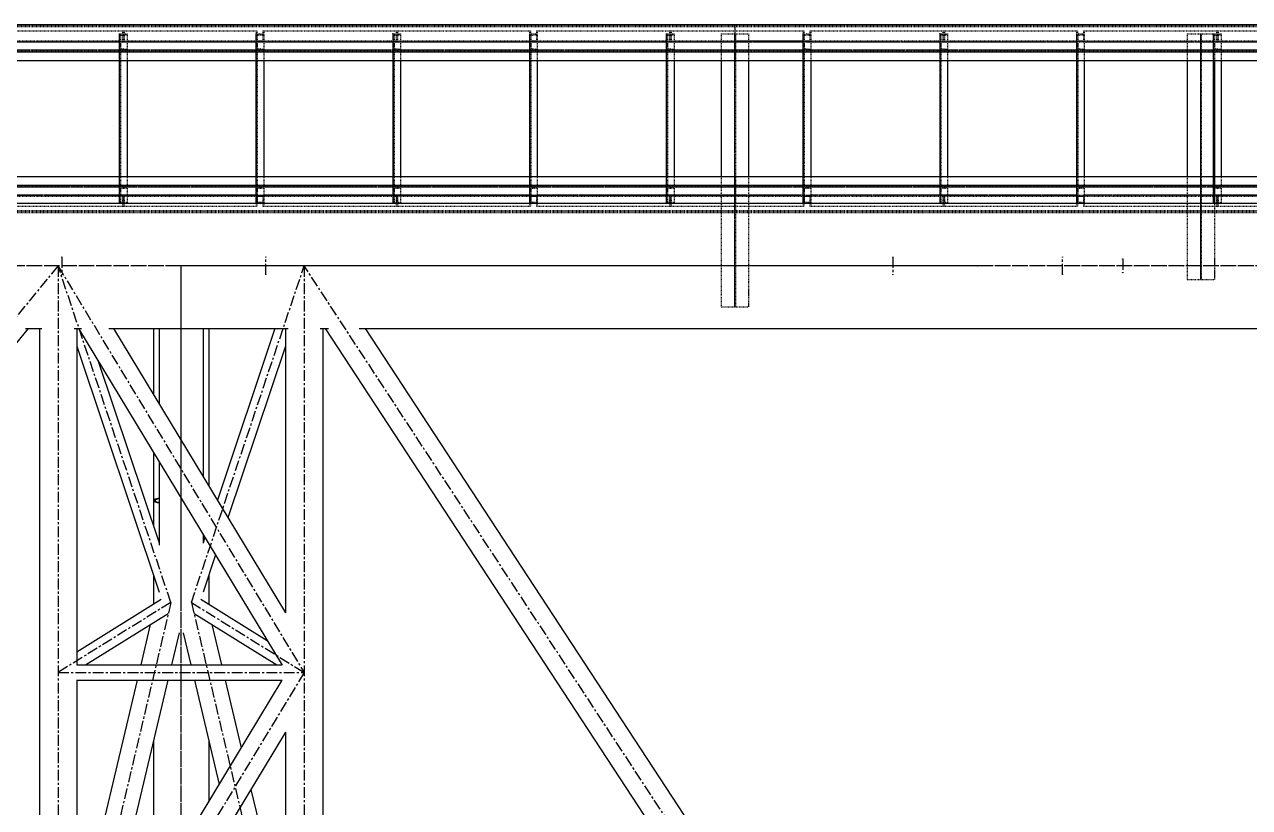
# Model space of a CAD drawing. Header units: millimetres. Extents: x 5143 to 30813, y 232 to 21408.
# Drawn here: x 21620 to 22516, y 5504 to 6077 of the extents above; entities that cross this region are included whole.
import ezdxf

# ---------------------------------------------------------------- set-up
doc = ezdxf.new("R2010")
doc.units = ezdxf.units.MM
doc.header["$LTSCALE"] = 0.25
for name, pattern in [('CENTER', [50.8, 31.75, -6.35, 6.35, -6.35]), ('XKITLINE00', [0]), ('XKITLINE02', [4, 2, -2]), ('XKITLINE03', [6, 3, -1, 1, -1])]:
    doc.linetypes.add(name, pattern=pattern)

msp = doc.modelspace()

# ---------------------------------------------------------------- linework, layer by layer
at = {"color": 7, "linetype": 'XKITLINE00'}
for p, q in [((21540, 6076.68), (22140, 6076.68)), ((22140, 6076.68), (22140, 6056.68)), ((22140, 6076.68), (22823.8, 6076.68)), ((22140, 6076.68), (22140, 6056.68)), ((21540, 6056.68), (22140, 6056.68)), ((22140, 6056.68), (22140, 6050.48)), ((22140, 6056.68), (22823.8, 6056.68)), ((22140, 6056.68), (22140, 6050.48)), ((21540, 6050.48), (22140, 6050.48)), ((21690, 6050.48), (21690, 5965.48)), ((21695.5, 6050.48), (21695.5, 5965.48)), ((21790, 6050.48), (21790, 5965.48)), ((21795.5, 6050.48), (21795.5, 5965.48)), ((21890, 6050.48), (21890, 5965.48)), ((21895.5, 6050.48), (21895.5, 5965.48)), ((21990, 6050.48), (21990, 5965.48)), ((21995.5, 6050.48), (21995.5, 5965.48)), ((22090, 6050.48), (22090, 5965.48)), ((22095.5, 6050.48), (22095.5, 5965.48)), ((22130, 6050.48), (22130, 5965.48)), ((22140, 6050.48), (22823.8, 6050.48)), ((22150, 6050.48), (22150, 5965.48)), ((22190, 6050.48), (22190, 5965.48)), ((22195.5, 6050.48), (22195.5, 5965.48)), ((22290, 6050.48), (22290, 5965.48)), ((22295.5, 6050.48), (22295.5, 5965.48)), ((22390, 6050.48), (22390, 5965.48)), ((22395.5, 6050.48), (22395.5, 5965.48)), ((22470.69, 6050.48), (22470.69, 5965.48)), ((22490, 6050.48), (22490, 5965.48)), ((22490.69, 6050.48), (22490.69, 5965.48)), ((22495.5, 6050.48), (22495.5, 5965.48)), ((21540, 5965.48), (22140, 5965.48)), ((21540, 5959.3), (22140, 5959.3)), ((22140, 5965.48), (22140, 5959.3)), ((22140, 5965.48), (22823.8, 5965.48)), ((22140, 5965.48), (22140, 5959.3)), ((22140, 5959.3), (22140, 5945.97)), ((22140, 5959.3), (22823.8, 5959.3)), ((22140, 5959.3), (22140, 5945.97))]:
    msp.add_line(p, q, dxfattribs=at)
at = {"color": 3, "linetype": 'XKITLINE02'}
for p, q in [((21540, 6075.83), (22140, 6075.83)), ((21540, 6075.3), (22140, 6075.3)), ((22140, 6075.83), (22956.46, 6075.83)), ((22140, 6075.3), (22953.65, 6075.29)), ((21594.89, 6071.98), (21692.75, 6071.98)), ((21690, 6069.98), (21695.5, 6069.98)), ((21690, 6069.98), (21690, 6057.98)), ((21690, 6069.98), (21690, 5945.98)), ((21690, 6069.98), (21690, 6050.48)), ((21690, 6069.98), (21695.5, 6069.98)), ((21690.7, 6069.98), (21690.7, 5945.98)), ((21690.7, 6068.91), (21695.5, 6069.3)), ((21690.7, 6068.91), (21690.7, 6059.04)), ((21692.17, 6071.98), (21692.17, 6064.78)), ((21692.75, 6071.98), (21790.42, 6071.98)), ((21692.75, 6071.98), (21692.75, 6063.98)), ((21692.75, 6071.98), (21692.75, 6063.98)), ((21693.33, 6071.98), (21693.33, 6064.78)), ((21695.5, 6069.98), (21695.5, 6069.3)), ((21695.5, 6069.98), (21695.5, 5945.98)), ((21695.5, 6069.98), (21695.5, 6050.48)), ((21789.83, 6071.98), (21789.83, 6063.98)), ((21790, 6069.98), (21795.5, 6069.98)), ((21790, 6069.98), (21790, 6057.98)), ((21790, 6069.98), (21790, 5945.98)), ((21790, 6069.98), (21790, 6050.48)), ((21790, 6069.98), (21795.5, 6069.98)), ((21790.42, 6071.98), (21790.42, 6064.78)), ((21790.7, 6069.98), (21790.7, 5945.98)), ((21790.7, 6068.91), (21795.5, 6069.3)), ((21790.7, 6068.91), (21790.7, 6059.04)), ((21794.89, 6071.98), (21794.89, 6064.78)), ((21794.89, 6071.98), (21892.75, 6071.98)), ((21795.47, 6071.98), (21795.47, 6063.98)), ((21795.5, 6069.98), (21795.5, 6069.3)), ((21795.5, 6069.98), (21795.5, 5945.98)), ((21795.5, 6069.98), (21795.5, 6050.48)), ((21890, 6069.98), (21895.5, 6069.98)), ((21890, 6069.98), (21890, 6057.98)), ((21890, 6069.98), (21890, 5945.98)), ((21890, 6069.98), (21890, 6050.48)), ((21890, 6069.98), (21895.5, 6069.98)), ((21890.7, 6069.98), (21890.7, 5945.98)), ((21890.7, 6068.91), (21895.5, 6069.3)), ((21890.7, 6068.91), (21890.7, 6059.04)), ((21892.17, 6071.98), (21892.17, 6064.78)), ((21892.75, 6071.98), (21892.75, 6063.98)), ((21892.75, 6071.98), (21990.42, 6071.98)), ((21892.75, 6071.98), (21892.75, 6063.98)), ((21893.33, 6071.98), (21893.33, 6064.78)), ((21895.5, 6069.98), (21895.5, 6069.3)), ((21895.5, 6069.98), (21895.5, 5945.98)), ((21895.5, 6069.98), (21895.5, 6050.48)), ((21989.83, 6071.98), (21989.83, 6063.98)), ((21990, 6069.98), (21990, 5945.98)), ((21990, 6069.98), (21990, 6050.48)), ((21990, 6069.98), (21995.5, 6069.98)), ((21990, 6069.98), (21995.5, 6069.98)), ((21990, 6069.98), (21990, 6057.98)), ((21990.42, 6071.98), (21990.42, 6064.78)), ((21990.7, 6069.98), (21990.7, 5945.98)), ((21990.7, 6068.91), (21995.5, 6069.3)), ((21990.7, 6068.91), (21990.7, 6059.04)), ((21994.89, 6071.98), (21994.89, 6064.78)), ((21994.89, 6071.98), (22092.75, 6071.98)), ((21995.47, 6071.98), (21995.47, 6063.98)), ((21995.5, 6069.98), (21995.5, 5945.98)), ((21995.5, 6069.98), (21995.5, 6050.48)), ((21995.5, 6069.98), (21995.5, 6069.3)), ((22090, 6069.98), (22090, 5945.98)), ((22090, 6069.98), (22090, 6050.48)), ((22090, 6069.98), (22095.5, 6069.98)), ((22090, 6069.98), (22095.5, 6069.98)), ((22090, 6069.98), (22090, 6057.98)), ((22090.7, 6069.98), (22090.7, 5945.98)), ((22090.7, 6068.91), (22095.5, 6069.3)), ((22090.7, 6068.91), (22090.7, 6059.04)), ((22092.17, 6071.98), (22092.17, 6064.78)), ((22092.75, 6071.98), (22092.75, 6063.98)), ((22092.75, 6071.98), (22140, 6071.98)), ((22092.75, 6071.98), (22092.75, 6063.98)), ((22093.33, 6071.98), (22093.33, 6064.78)), ((22095.5, 6069.98), (22095.5, 5945.98)), ((22095.5, 6069.98), (22095.5, 6050.48)), ((22095.5, 6069.98), (22095.5, 6069.3)), ((22130, 6069.98), (22150, 6069.98)), ((22130, 6069.98), (22130, 6050.48)), ((22139.67, 6069.98), (22139.67, 5870.27)), ((22140, 6071.98), (22190.42, 6071.98)), ((22140.32, 6069.98), (22140.32, 5870.27)), ((22150, 6069.98), (22150, 6050.48)), ((22189.83, 6071.98), (22189.83, 6063.98)), ((22190, 6069.98), (22190, 5945.98)), ((22190, 6069.98), (22190, 6050.48)), ((22190, 6069.98), (22195.5, 6069.98)), ((22190, 6069.98), (22195.5, 6069.98)), ((22190, 6069.98), (22190, 6057.98)), ((22190.42, 6071.98), (22190.42, 6064.78)), ((22190.7, 6069.98), (22190.7, 5945.98)), ((22190.7, 6068.91), (22195.5, 6069.3)), ((22190.7, 6068.91), (22190.7, 6059.04)), ((22194.89, 6071.98), (22194.89, 6064.78)), ((22194.89, 6071.98), (22292.75, 6071.98)), ((22195.47, 6071.98), (22195.47, 6063.98)), ((22195.5, 6069.98), (22195.5, 5945.98)), ((22195.5, 6069.98), (22195.5, 6050.48)), ((22195.5, 6069.98), (22195.5, 6069.3)), ((22290, 6069.98), (22290, 5945.98)), ((22290, 6069.98), (22290, 6050.48)), ((22290, 6069.98), (22295.5, 6069.98)), ((22290, 6069.98), (22295.5, 6069.98)), ((22290, 6069.98), (22290, 6057.98)), ((22290.7, 6069.98), (22290.7, 5945.98)), ((22290.7, 6068.91), (22295.5, 6069.3)), ((22290.7, 6068.91), (22290.7, 6059.04)), ((22292.17, 6071.98), (22292.17, 6064.78)), ((22292.75, 6071.98), (22390.42, 6071.98)), ((22292.75, 6071.98), (22292.75, 6063.98)), ((22292.75, 6071.98), (22292.75, 6063.98)), ((22293.33, 6071.98), (22293.33, 6064.78)), ((22295.5, 6069.98), (22295.5, 5945.98)), ((22295.5, 6069.98), (22295.5, 6050.48)), ((22295.5, 6069.98), (22295.5, 6069.3)), ((22389.83, 6071.98), (22389.83, 6063.98)), ((22390, 6069.98), (22390, 5945.98)), ((22390, 6069.98), (22390, 6050.48)), ((22390, 6069.98), (22395.5, 6069.98)), ((22390, 6069.98), (22395.5, 6069.98)), ((22390, 6069.98), (22390, 6057.98)), ((22390.42, 6071.98), (22390.42, 6064.78)), ((22390.7, 6069.98), (22390.7, 5945.98)), ((22390.7, 6068.91), (22395.5, 6069.3)), ((22390.7, 6068.91), (22390.7, 6059.04)), ((22394.89, 6071.98), (22394.89, 6064.78)), ((22394.89, 6071.98), (22492.75, 6071.98)), ((22395.47, 6071.98), (22395.47, 6063.98)), ((22395.5, 6069.98), (22395.5, 5945.98)), ((22395.5, 6069.98), (22395.5, 6050.48)), ((22395.5, 6069.98), (22395.5, 6069.3)), ((22470.69, 6069.98), (22490.69, 6069.98)), ((22470.69, 6069.98), (22470.69, 6050.48)), ((22480.37, 6069.98), (22480.37, 5890.39)), ((22481.02, 6069.98), (22481.02, 5890.39)), ((22490, 6069.98), (22490, 5945.98)), ((22490, 6069.98), (22490, 6050.48)), ((22490, 6069.98), (22495.5, 6069.98)), ((22490, 6069.98), (22495.5, 6069.98)), ((22490, 6069.98), (22490, 6057.98)), ((22490.69, 6069.98), (22490.69, 6050.48)), ((22490.7, 6069.98), (22490.7, 5945.98)), ((22490.7, 6068.91), (22495.5, 6069.3)), ((22490.7, 6068.91), (22490.7, 6059.04)), ((22492.17, 6071.98), (22492.17, 6064.78)), ((22492.75, 6071.98), (22590.42, 6071.98)), ((22492.75, 6071.98), (22492.75, 6063.98)), ((22492.75, 6071.98), (22492.75, 6063.98)), ((22493.33, 6071.98), (22493.33, 6064.78)), ((22495.5, 6069.98), (22495.5, 5945.98)), ((22495.5, 6069.98), (22495.5, 6050.48)), ((22495.5, 6069.98), (22495.5, 6069.3)), ((21540, 6058.06), (22140, 6058.06)), ((21540, 6057.98), (22140, 6057.98)), ((21540, 6057.53), (22140, 6057.53)), ((21540, 6057.13), (22140, 6057.13)), ((21589.66, 6064.78), (21692.17, 6064.78)), ((21589.66, 6063.98), (21692.75, 6063.98)), ((21686.94, 6064.78), (21686.94, 6063.98)), ((21690, 6063.98), (21692.75, 6063.98)), ((21690, 6057.98), (21695.5, 6057.98)), ((21690.7, 6059.04), (21695.5, 6058.66)), ((21692.75, 6063.98), (21795.65, 6063.98)), ((21693.33, 6064.78), (21795.65, 6064.78)), ((21695.5, 6058.66), (21695.5, 6057.98)), ((21698.56, 6064.78), (21698.56, 6063.98)), ((21789.66, 6064.78), (21789.66, 6063.98)), ((21789.66, 6064.78), (21892.17, 6064.78)), ((21789.66, 6063.98), (21892.75, 6063.98)), ((21790, 6057.98), (21795.5, 6057.98)), ((21790.7, 6059.04), (21795.5, 6058.66)), ((21795.5, 6058.66), (21795.5, 6057.98)), ((21795.65, 6064.78), (21795.65, 6063.98)), ((21886.94, 6064.78), (21886.94, 6063.98)), ((21890, 6063.98), (21892.75, 6063.98)), ((21890, 6057.98), (21895.5, 6057.98)), ((21890.7, 6059.04), (21895.5, 6058.66)), ((21892.75, 6063.98), (21995.65, 6063.98)), ((21893.33, 6064.78), (21995.65, 6064.78)), ((21895.5, 6058.66), (21895.5, 6057.98)), ((21898.56, 6064.78), (21898.56, 6063.98)), ((21989.66, 6064.78), (21989.66, 6063.98)), ((21989.66, 6064.78), (22092.17, 6064.78)), ((21989.66, 6063.98), (22092.75, 6063.98)), ((21990, 6057.98), (21995.5, 6057.98)), ((21990.7, 6059.04), (21995.5, 6058.66)), ((21995.5, 6058.66), (21995.5, 6057.98)), ((21995.65, 6064.78), (21995.65, 6063.98)), ((22086.94, 6064.78), (22086.94, 6063.98)), ((22090, 6063.98), (22092.75, 6063.98)), ((22090, 6057.98), (22095.5, 6057.98)), ((22090.7, 6059.04), (22095.5, 6058.66)), ((22092.75, 6063.98), (22195.65, 6063.98)), ((22093.33, 6064.78), (22194.89, 6064.78)), ((22095.5, 6058.66), (22095.5, 6057.98)), ((22098.56, 6064.78), (22098.56, 6063.98)), ((22140, 6064.78), (22195.65, 6064.78)), ((22140, 6063.98), (22189.83, 6063.98)), ((22140, 6058.06), (22953.65, 6058.06)), ((22140, 6057.98), (22997.13, 6057.98)), ((22140, 6057.98), (22140, 6056.68)), ((22140, 6057.98), (22140, 6056.68)), ((22140, 6057.53), (22956.46, 6057.53)), ((22140, 6057.13), (22996.55, 6057.13)), ((22140, 6056.68), (22956.46, 6056.68)), ((22189.66, 6064.78), (22189.66, 6063.98)), ((22189.66, 6064.78), (22292.17, 6064.78)), ((22189.66, 6063.98), (22292.75, 6063.98)), ((22190, 6057.98), (22195.5, 6057.98)), ((22190.7, 6059.04), (22195.5, 6058.66)), ((22195.5, 6058.66), (22195.5, 6057.98)), ((22195.65, 6064.78), (22195.65, 6063.98)), ((22286.94, 6064.78), (22286.94, 6063.98)), ((22290, 6063.98), (22292.75, 6063.98)), ((22290, 6057.98), (22295.5, 6057.98)), ((22290.7, 6059.04), (22295.5, 6058.66)), ((22292.75, 6063.98), (22395.65, 6063.98)), ((22293.33, 6064.78), (22395.65, 6064.78)), ((22295.5, 6058.66), (22295.5, 6057.98)), ((22298.56, 6064.78), (22298.56, 6063.98)), ((22389.66, 6064.78), (22389.66, 6063.98)), ((22389.66, 6064.78), (22492.17, 6064.78)), ((22389.66, 6063.98), (22492.75, 6063.98)), ((22390, 6057.98), (22395.5, 6057.98)), ((22390.7, 6059.04), (22395.5, 6058.66)), ((22395.5, 6058.66), (22395.5, 6057.98)), ((22395.65, 6064.78), (22395.65, 6063.98)), ((22486.94, 6064.78), (22486.94, 6063.98)), ((22490, 6063.98), (22492.75, 6063.98)), ((22490, 6057.98), (22495.5, 6057.98)), ((22490.7, 6059.04), (22495.5, 6058.66)), ((22492.75, 6063.98), (22595.65, 6063.98)), ((22493.33, 6064.78), (22595.65, 6064.78)), ((22495.5, 6058.66), (22495.5, 6057.98)), ((22498.56, 6064.78), (22498.56, 6063.98)), ((21540, 5958.83), (22140, 5958.83)), ((21540, 5958.45), (22140, 5958.45)), ((21540, 5957.98), (22140, 5957.98)), ((21540, 5957.92), (22140, 5957.92)), ((21690, 5957.98), (21695.5, 5957.98)), ((21690, 5957.98), (21690, 5945.98)), ((21695.5, 5957.98), (21695.5, 5957.3)), ((21790, 5957.98), (21795.5, 5957.98)), ((21790, 5957.98), (21790, 5945.98)), ((21795.5, 5957.98), (21795.5, 5957.3)), ((21890, 5957.98), (21895.5, 5957.98)), ((21890, 5957.98), (21890, 5945.98)), ((21895.5, 5957.98), (21895.5, 5957.3)), ((21990, 5957.98), (21995.5, 5957.98)), ((21990, 5957.98), (21990, 5945.98)), ((21995.5, 5957.98), (21995.5, 5957.3)), ((22090, 5957.98), (22095.5, 5957.98)), ((22090, 5957.98), (22090, 5945.98)), ((22095.5, 5957.98), (22095.5, 5957.3)), ((22130, 5965.48), (22130, 5870.27)), ((22140, 5959.3), (22140, 5957.98)), ((22140, 5959.3), (22140, 5957.98)), ((22140, 5958.83), (22996.55, 5958.83)), ((22140, 5958.45), (22956.46, 5958.45)), ((22140, 5957.98), (22997.13, 5957.98)), ((22140, 5957.92), (22953.65, 5957.91)), ((22150, 5965.48), (22150, 5870.27)), ((22190, 5957.98), (22195.5, 5957.98)), ((22190, 5957.98), (22190, 5945.98)), ((22195.5, 5957.98), (22195.5, 5957.3)), ((22290, 5957.98), (22295.5, 5957.98)), ((22290, 5957.98), (22290, 5945.98)), ((22295.5, 5957.98), (22295.5, 5957.3)), ((22390, 5957.98), (22395.5, 5957.98)), ((22390, 5957.98), (22390, 5945.98)), ((22395.5, 5957.98), (22395.5, 5957.3)), ((22470.69, 5965.48), (22470.69, 5890.39)), ((22490, 5957.98), (22495.5, 5957.98)), ((22490, 5957.98), (22490, 5945.98)), ((22490.69, 5965.48), (22490.69, 5890.39)), ((22495.5, 5957.98), (22495.5, 5957.3)), ((21589.66, 5952), (21692.75, 5952)), ((21589.66, 5951.2), (21692.17, 5951.2)), ((21686.94, 5952), (21686.94, 5951.2)), ((21690.7, 5956.91), (21695.5, 5957.3)), ((21690.7, 5956.91), (21690.7, 5947.04)), ((21692.17, 5951.2), (21692.17, 5944)), ((21692.75, 5952), (21795.65, 5952)), ((21692.75, 5952), (21692.75, 5944)), ((21692.75, 5952), (21692.75, 5944)), ((21693.33, 5951.2), (21795.65, 5951.2)), ((21693.33, 5951.2), (21693.33, 5944)), ((21698.56, 5952), (21698.56, 5951.2)), ((21789.66, 5952), (21892.75, 5952)), ((21789.66, 5952), (21789.66, 5951.2)), ((21789.66, 5951.2), (21892.17, 5951.2)), ((21789.83, 5952), (21789.83, 5944)), ((21790.42, 5951.2), (21790.42, 5944)), ((21790.7, 5956.91), (21795.5, 5957.3)), ((21790.7, 5956.91), (21790.7, 5947.04)), ((21794.89, 5951.2), (21794.89, 5944)), ((21795.47, 5952), (21795.47, 5944)), ((21795.65, 5952), (21795.65, 5951.2)), ((21886.94, 5952), (21886.94, 5951.2)), ((21890.7, 5956.91), (21895.5, 5957.3)), ((21890.7, 5956.91), (21890.7, 5947.04)), ((21892.17, 5951.2), (21892.17, 5944)), ((21892.75, 5952), (21892.75, 5944)), ((21892.75, 5952), (21995.65, 5952)), ((21892.75, 5952), (21892.75, 5944)), ((21893.33, 5951.2), (21995.65, 5951.2)), ((21893.33, 5951.2), (21893.33, 5944)), ((21898.56, 5952), (21898.56, 5951.2)), ((21989.66, 5952), (22092.75, 5952)), ((21989.66, 5952), (21989.66, 5951.2)), ((21989.66, 5951.2), (22092.17, 5951.2)), ((21989.83, 5952), (21989.83, 5944)), ((21990.42, 5951.2), (21990.42, 5944)), ((21990.7, 5956.91), (21995.5, 5957.3)), ((21990.7, 5956.91), (21990.7, 5947.04)), ((21994.89, 5951.2), (21994.89, 5944)), ((21995.47, 5952), (21995.47, 5944)), ((21995.65, 5952), (21995.65, 5951.2)), ((22086.94, 5952), (22086.94, 5951.2)), ((22090.7, 5956.91), (22095.5, 5957.3)), ((22090.7, 5956.91), (22090.7, 5947.04)), ((22092.17, 5951.2), (22092.17, 5944)), ((22092.75, 5952), (22092.75, 5944)), ((22092.75, 5952), (22195.65, 5952)), ((22092.75, 5952), (22092.75, 5944)), ((22093.33, 5951.2), (22195.65, 5951.2)), ((22093.33, 5951.2), (22093.33, 5944)), ((22098.56, 5952), (22098.56, 5951.2)), ((22189.66, 5952), (22292.75, 5952)), ((22189.66, 5952), (22189.66, 5951.2)), ((22189.66, 5951.2), (22292.17, 5951.2)), ((22189.83, 5952), (22189.83, 5944)), ((22190.42, 5951.2), (22190.42, 5944)), ((22190.7, 5956.91), (22195.5, 5957.3)), ((22190.7, 5956.91), (22190.7, 5947.04)), ((22194.89, 5951.2), (22194.89, 5944)), ((22195.47, 5952), (22195.47, 5944)), ((22195.65, 5952), (22195.65, 5951.2)), ((22286.94, 5952), (22286.94, 5951.2)), ((22290.7, 5956.91), (22295.5, 5957.3)), ((22290.7, 5956.91), (22290.7, 5947.04)), ((22292.17, 5951.2), (22292.17, 5944)), ((22292.75, 5952), (22395.65, 5952)), ((22292.75, 5952), (22292.75, 5944)), ((22292.75, 5952), (22292.75, 5944)), ((22293.33, 5951.2), (22395.65, 5951.2)), ((22293.33, 5951.2), (22293.33, 5944)), ((22298.56, 5952), (22298.56, 5951.2)), ((22389.66, 5952), (22492.75, 5952)), ((22389.66, 5952), (22389.66, 5951.2)), ((22389.66, 5951.2), (22492.17, 5951.2)), ((22389.83, 5952), (22389.83, 5944)), ((22390.42, 5951.2), (22390.42, 5944)), ((22390.7, 5956.91), (22395.5, 5957.3)), ((22390.7, 5956.91), (22390.7, 5947.04)), ((22394.89, 5951.2), (22394.89, 5944)), ((22395.47, 5952), (22395.47, 5944)), ((22395.65, 5952), (22395.65, 5951.2)), ((22486.94, 5952), (22486.94, 5951.2)), ((22490.7, 5956.91), (22495.5, 5957.3)), ((22490.7, 5956.91), (22490.7, 5947.04)), ((22492.17, 5951.2), (22492.17, 5944)), ((22492.75, 5952), (22595.65, 5952)), ((22492.75, 5952), (22492.75, 5944)), ((22492.75, 5952), (22492.75, 5944)), ((22493.33, 5951.2), (22595.65, 5951.2)), ((22493.33, 5951.2), (22493.33, 5944)), ((22498.56, 5952), (22498.56, 5951.2)), ((21540, 5940.68), (22140, 5940.68)), ((21540, 5940.15), (22140, 5940.15)), ((21594.89, 5944), (21692.75, 5944)), ((21690, 5945.98), (21695.5, 5945.98)), ((21690, 5945.98), (21695.5, 5945.98)), ((21690.7, 5947.04), (21695.5, 5946.66)), ((21692.75, 5944), (21790.42, 5944)), ((21695.5, 5946.66), (21695.5, 5945.98)), ((21790, 5945.98), (21795.5, 5945.98)), ((21790, 5945.98), (21795.5, 5945.98)), ((21790.7, 5947.04), (21795.5, 5946.66)), ((21794.89, 5944), (21892.75, 5944)), ((21795.5, 5946.66), (21795.5, 5945.98)), ((21890, 5945.98), (21895.5, 5945.98)), ((21890, 5945.98), (21895.5, 5945.98)), ((21890.7, 5947.04), (21895.5, 5946.66)), ((21892.75, 5944), (21990.42, 5944)), ((21895.5, 5946.66), (21895.5, 5945.98)), ((21990, 5945.98), (21995.5, 5945.98)), ((21990, 5945.98), (21995.5, 5945.98)), ((21990.7, 5947.04), (21995.5, 5946.66)), ((21994.89, 5944), (22092.75, 5944)), ((21995.5, 5946.66), (21995.5, 5945.98)), ((22090, 5945.98), (22095.5, 5945.98)), ((22090, 5945.98), (22095.5, 5945.98)), ((22090.7, 5947.04), (22095.5, 5946.66)), ((22092.75, 5944), (22190.42, 5944)), ((22095.5, 5946.66), (22095.5, 5945.98)), ((22140, 5945.97), (22140, 5939.3)), ((22140, 5945.97), (22140, 5939.3)), ((22140, 5940.68), (22953.65, 5940.68)), ((22140, 5940.15), (22956.46, 5940.15)), ((22190, 5945.98), (22195.5, 5945.98)), ((22190, 5945.98), (22195.5, 5945.98)), ((22190.7, 5947.04), (22195.5, 5946.66)), ((22194.89, 5944), (22292.75, 5944)), ((22195.5, 5946.66), (22195.5, 5945.98)), ((22290, 5945.98), (22295.5, 5945.98)), ((22290, 5945.98), (22295.5, 5945.98)), ((22290.7, 5947.04), (22295.5, 5946.66)), ((22292.75, 5944), (22390.42, 5944)), ((22295.5, 5946.66), (22295.5, 5945.98)), ((22390, 5945.98), (22395.5, 5945.98)), ((22390, 5945.98), (22395.5, 5945.98)), ((22390.7, 5947.04), (22395.5, 5946.66)), ((22394.89, 5944), (22492.75, 5944)), ((22395.5, 5946.66), (22395.5, 5945.98)), ((22490, 5945.98), (22495.5, 5945.98)), ((22490, 5945.98), (22495.5, 5945.98)), ((22490.7, 5947.04), (22495.5, 5946.66)), ((22492.75, 5944), (22590.42, 5944)), ((22495.5, 5946.66), (22495.5, 5945.98)), ((21540, 5939.3), (22140, 5939.3)), ((22140, 5939.3), (22956.46, 5939.3)), ((22140, 5939.3), (22714.79, 5939.3)), ((22490.69, 5905.64), (22490.69, 5890.39)), ((22150, 5889.34), (22150, 5870.27)), ((22470.69, 5890.39), (22490.69, 5890.39)), ((22130, 5870.27), (22150, 5870.27))]:
    msp.add_line(p, q, dxfattribs=at)
at = {"color": 1, "linetype": 'XKITLINE03'}
for p, q in [((21690, 5945.98), (21690, 6069.98)), ((21790, 5945.98), (21790, 6069.98)), ((21890, 5945.98), (21890, 6069.98)), ((21990, 5945.98), (21990, 6069.98)), ((22090, 5945.98), (22090, 6069.98)), ((22140, 5870.27), (22140, 6069.98)), ((22190, 5945.98), (22190, 6069.98)), ((22290, 5945.98), (22290, 6069.98)), ((22390, 5945.98), (22390, 6069.98)), ((22480.69, 5890.39), (22480.69, 6069.98)), ((22490, 5945.98), (22490, 6069.98)), ((21540, 6063.98), (22140, 6063.98)), ((22140, 6057.98), (21540, 6057.98)), ((21595.47, 6063.98), (21692.75, 6063.98)), ((21692.75, 6063.98), (21789.83, 6063.98)), ((21795.47, 6063.98), (21892.75, 6063.98)), ((21892.75, 6063.98), (21989.83, 6063.98)), ((21995.47, 6063.98), (22092.75, 6063.98)), ((22092.75, 6063.98), (22189.83, 6063.98)), ((22987.13, 6057.98), (22140, 6057.98)), ((22195.47, 6063.98), (22292.75, 6063.98)), ((22292.75, 6063.98), (22389.83, 6063.98)), ((22395.47, 6063.98), (22492.75, 6063.98)), ((22492.75, 6063.98), (22589.83, 6063.98)), ((21540, 5957.98), (22140, 5957.98)), ((22140, 5957.98), (22997.13, 5957.98)), ((21540, 5952), (22140, 5952)), ((21692.75, 5952), (21595.47, 5952)), ((21789.83, 5952), (21692.75, 5952)), ((21892.75, 5952), (21795.47, 5952)), ((21989.83, 5952), (21892.75, 5952)), ((22092.75, 5952), (21995.47, 5952)), ((22189.83, 5952), (22092.75, 5952)), ((22292.75, 5952), (22195.47, 5952)), ((22389.83, 5952), (22292.75, 5952)), ((22492.75, 5952), (22395.47, 5952)), ((22589.83, 5952), (22492.75, 5952))]:
    msp.add_line(p, q, dxfattribs=at)
at = {"color": 8, "linetype": 'XKITLINE00'}
for p, q in [((20275, 5945.97), (22712.3, 5945.97)), ((21623.26, 5854.57), (20927.88, 5006.93)), ((21621.23, 5854.57), (21633.16, 5854.57)), ((21631.35, 5854.57), (21631.35, 4780.43)), ((21656.83, 5854.57), (21662.06, 5854.57)), ((21658.65, 5854.57), (21658.65, 5608.54)), ((21659.87, 5854.57), (21808.87, 5608.48)), ((21682.1, 5854.57), (21813.2, 5854.57)), ((21685.46, 5854.57), (21811.35, 5646.65)), ((21714.7, 5854.57), (21714.7, 5806.28)), ((21718.87, 5854.57), (21718.87, 5799.39)), ((21751.12, 5854.57), (21751.12, 5746.12)), ((21755.3, 5854.57), (21755.3, 5739.23)), ((21803.66, 5854.57), (21761.53, 5728.92)), ((21811.35, 5854.57), (21811.35, 5646.52)), ((21836.79, 5854.57), (21842.91, 5854.57)), ((21838.65, 5854.57), (21838.65, 4780.43)), ((21840.39, 5854.57), (22370.06, 5046.51)), ((21865.32, 5854.57), (22712.3, 5854.57)), ((21869.52, 5854.57), (22384.03, 5069.64)), ((21658.65, 5841.63), (21718.97, 5661.7)), ((21811.35, 5841.63), (21769.27, 5716.14)), ((21674.34, 5830.67), (21718.87, 5697.87)), ((21714.7, 5764.03), (21714.7, 5728.82)), ((21718.87, 5757.13), (21718.87, 5696.06)), ((21715, 5729.34), (21714.7, 5728.82)), ((21714.7, 5728.82), (21715, 5728.3)), ((21714.7, 5728.82), (21714.7, 5710.32)), ((21715, 5729.34), (21715.92, 5729.84)), ((21715, 5728.3), (21715.92, 5727.8)), ((21716.17, 5729.31), (21715.88, 5728.82)), ((21715.88, 5728.82), (21716.17, 5728.33)), ((21715.92, 5729.84), (21717.41, 5730.31)), ((21715.92, 5727.8), (21717.41, 5727.33)), ((21716.17, 5729.31), (21717.03, 5729.78)), ((21716.17, 5728.33), (21717.03, 5727.86)), ((21717.03, 5729.78), (21718.44, 5730.22)), ((21717.03, 5727.86), (21718.44, 5727.42)), ((21717.41, 5730.31), (21718.87, 5730.61)), ((21717.41, 5727.33), (21718.87, 5727.03)), ((21718.44, 5730.22), (21718.87, 5730.31)), ((21718.44, 5727.42), (21718.87, 5727.33)), ((21751.12, 5703.86), (21751.12, 5697.55)), ((21752.41, 5701.73), (21751.12, 5697.87)), ((21760.15, 5688.95), (21751.02, 5661.7)), ((21714.7, 5674.46), (21714.7, 5652.98)), ((21755.3, 5674.46), (21755.3, 5652.98)), ((21718.87, 5662.01), (21718.87, 5661.67)), ((21658.65, 5618.16), (21720.45, 5656.55)), ((21749.48, 5656.59), (21797.98, 5626.46)), ((21664.98, 5608.68), (21725.47, 5646.25)), ((21744.59, 5646.21), (21805.01, 5608.68)), ((21712.44, 5638.16), (21705.46, 5608.68)), ((21757.55, 5638.16), (21764.53, 5608.68)), ((21733.5, 5632.06), (21727.97, 5608.68)), ((21736.53, 5631.9), (21742.02, 5608.68)), ((21658.65, 5608.68), (21808.75, 5608.68)), ((21658.55, 5597.28), (21808.96, 5597.28)), ((21658.65, 5597.28), (21658.65, 5349.18)), ((21702.77, 5597.28), (21658.65, 5410.88)), ((21808.74, 5597.28), (21658.65, 5349.37)), ((21725.27, 5597.28), (21671.69, 5370.91)), ((21744.72, 5597.28), (21762.72, 5521.25)), ((21767.23, 5597.28), (21778.89, 5547.98)), ((21811.45, 5559.46), (21661.08, 5311.11)), ((21811.35, 5559.29), (21811.35, 5311.26)), ((21714.7, 5552.6), (21714.7, 5441.94)), ((21755.3, 5552.6), (21755.3, 5509)), ((21786.09, 5517.58), (21811.35, 5410.88))]:
    msp.add_line(p, q, dxfattribs=at)
at = {"color": 8, "linetype": 'CENTER'}
for p, q in [((21647.67, 5906.77), (21647.67, 5893.77)), ((21797.03, 5893.77), (21797.03, 5906.77)), ((22255.46, 5906.77), (22255.46, 5893.77)), ((22379.53, 5893.77), (22379.53, 5906.77)), ((22423.59, 5905.27), (22423.59, 5895.27)), ((21645, 5900.27), (20185, 4120.57)), ((22468.19, 5900.27), (20245, 5900.27)), ((22900, 5900.27), (20275, 5900.27)), ((21735, 5900.27), (20915, 5900.27)), ((21645, 5900.27), (21645, 4780.43)), ((21727.5, 5654.22), (21645, 5900.27)), ((21645, 5900.27), (21825, 5602.98)), ((22317.5, 5900.27), (21735, 5900.27)), ((21735, 5356.92), (21735, 5900.27)), ((21735, 5654.22), (21735, 5900.27)), ((21742.5, 5654.22), (21825, 5900.27)), ((22900, 4260.27), (21825, 5900.27)), ((21825, 5900.27), (21825, 4780.43)), ((23075, 5900.27), (22317.5, 5900.27)), ((22900, 5900.27), (22317.5, 5900.27)), ((21735, 4838.52), (21735, 5728.82)), ((21727.5, 5654.22), (21645, 5305.68)), ((21727.5, 5654.22), (21645, 5602.98)), ((21742.5, 5654.22), (21825, 5305.68)), ((21742.5, 5654.22), (21825, 5602.98)), ((21825, 5602.98), (21645, 5305.68)), ((21645, 5602.98), (21825, 5602.98))]:
    msp.add_line(p, q, dxfattribs=at)
at = {"color": 1, "linetype": 'XKITLINE00'}
for centre in [(21690, 6069.98), (21790, 6069.98), (21890, 6069.98), (21990, 6069.98), (22090, 6069.98), (22140, 6069.98), (22190, 6069.98), (22290, 6069.98), (22390, 6069.98), (22480.69, 6069.98), (22490, 6069.98), (21690, 6057.98), (21692.75, 6063.98), (21692.75, 6063.98), (21789.83, 6063.98), (21790, 6057.98), (21795.47, 6063.98), (21890, 6057.98), (21892.75, 6063.98), (21892.75, 6063.98), (21989.83, 6063.98), (21990, 6057.98), (21995.47, 6063.98), (22090, 6057.98), (22092.75, 6063.98), (22092.75, 6063.98), (22140, 6063.98), (22140, 6057.98), (22140, 6057.98), (22189.83, 6063.98), (22190, 6057.98), (22195.47, 6063.98), (22290, 6057.98), (22292.75, 6063.98), (22292.75, 6063.98), (22389.83, 6063.98), (22390, 6057.98), (22395.47, 6063.98), (22490, 6057.98), (22492.75, 6063.98), (22492.75, 6063.98), (21690, 5957.98), (21790, 5957.98), (21890, 5957.98), (21990, 5957.98), (22090, 5957.98), (22140, 5957.98), (22140, 5957.98), (22190, 5957.98), (22290, 5957.98), (22390, 5957.98), (22490, 5957.98), (21692.75, 5952), (21692.75, 5952), (21789.83, 5952), (21795.47, 5952), (21892.75, 5952), (21892.75, 5952), (21989.83, 5952), (21995.47, 5952), (22092.75, 5952), (22092.75, 5952), (22140, 5952), (22189.83, 5952), (22195.47, 5952), (22292.75, 5952), (22292.75, 5952), (22389.83, 5952), (22395.47, 5952), (22492.75, 5952), (22492.75, 5952), (21690, 5945.98), (21790, 5945.98), (21890, 5945.98), (21990, 5945.98), (22090, 5945.98), (22190, 5945.98), (22290, 5945.98), (22390, 5945.98), (22490, 5945.98), (22480.69, 5890.39), (22140, 5870.27)]:
    msp.add_circle(centre, 0.05, dxfattribs=at)
at = {"color": 8, "linetype": 'XKITLINE00'}
for centre in [(21647.67, 5906.77), (21797.03, 5906.77), (22255.46, 5906.77), (22379.53, 5906.77), (22423.59, 5905.27), (21645, 5900.27), (21645, 5900.27), (21645, 5900.27), (21645, 5900.27), (21735, 5900.27), (21735, 5900.27), (21735, 5900.27), (21735, 5900.27), (21825, 5900.27), (21825, 5900.27), (21825, 5900.27), (22317.5, 5900.27), (22317.5, 5900.27), (22317.5, 5900.27), (22423.59, 5895.27), (22468.19, 5900.27), (21647.67, 5893.77), (21797.03, 5893.77), (22255.46, 5893.77), (22379.53, 5893.77), (21735, 5728.82), (21727.5, 5654.22), (21727.5, 5654.22), (21727.5, 5654.22), (21735, 5654.22), (21742.5, 5654.22), (21742.5, 5654.22), (21742.5, 5654.22), (21645, 5602.98), (21645, 5602.98), (21825, 5602.98), (21825, 5602.98), (21825, 5602.98), (21825, 5602.98)]:
    msp.add_circle(centre, 0.05, dxfattribs=at)

doc.saveas('drawing.dxf')
